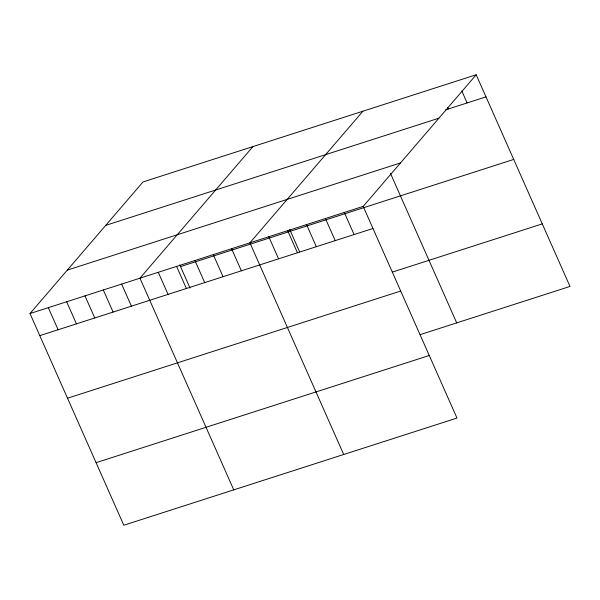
<?xml version="1.0" encoding="UTF-8"?>
<svg xmlns="http://www.w3.org/2000/svg" width="600" height="600" viewBox="0 0 600 600"><rect width="100%" height="100%" fill="white"/><g stroke="black" fill="none" stroke-linecap="round" stroke-linejoin="round"><path stroke-width="0.9" d="M476.197 74.767L363.188 206.385L456.99 418.058L123.802 525.232L30 313.553L143.01 181.942L476.197 74.767L570 286.447L420.067 334.673M252.96 146.572L139.95 278.19L233.752 489.862M362.918 111.21L249.907 242.82L343.702 454.5M445.65 109.837L485.985 96.863M105.72 225.375L438.908 118.2M67.29 270.12L400.478 162.953M30 313.553L363.188 206.385M180.525 266.595L513.713 159.428M39.787 335.647L372.975 228.48M392.34 272.108L542.273 223.882M67.515 398.213L400.702 291.038M96.075 462.668L429.263 355.5M461.835 91.043L467.107 102.938M447.472 107.31L448.23 109.012M390.45 173.34L456.713 322.882M344.31 212.46L354.097 234.548M325.425 218.528L335.22 240.623M306.548 224.603L316.335 246.697M289.74 229.56L299.632 251.888M287.663 230.678L297.457 252.772M268.785 236.752L278.572 258.84M231.577 248.715L241.373 270.81M213.255 254.61L223.042 276.705M194.925 260.505L204.72 282.6M179.782 264.93L190.042 288.082M176.602 266.4L186.39 288.495M158.28 272.295L168.067 294.39M121.627 284.085L131.415 306.173M103.305 289.972L113.093 312.067M84.975 295.868L94.77 317.962M66.653 301.763L76.44 323.858M48.323 307.657L58.117 329.752"/></g></svg>
